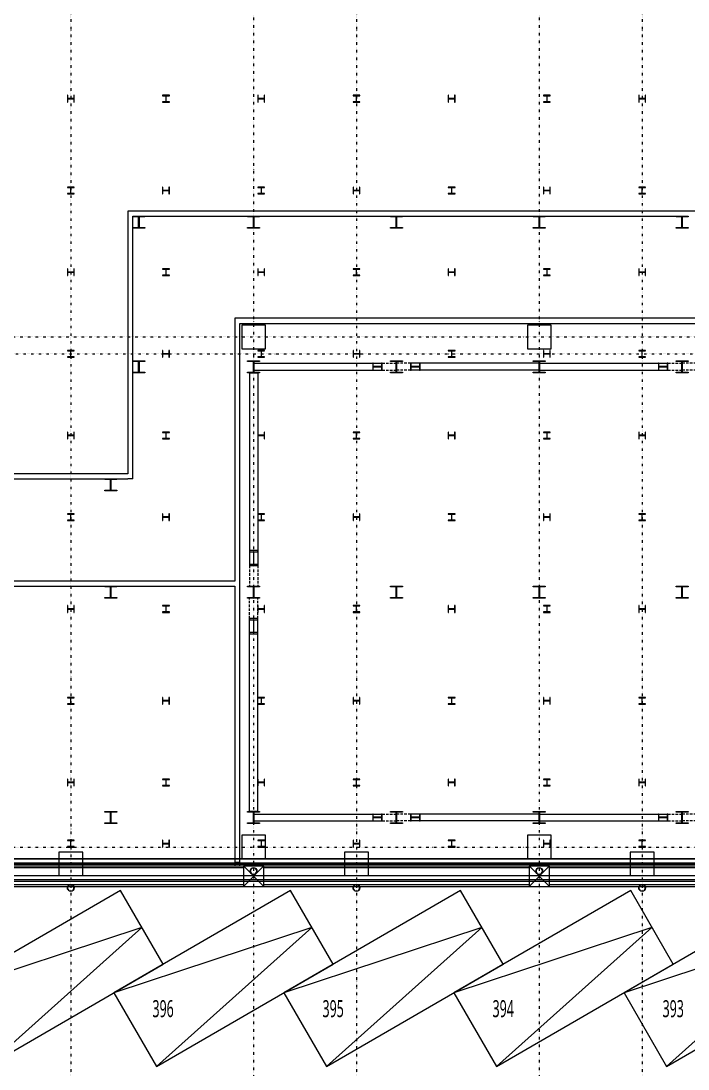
# Model space of a CAD drawing. Extents: x -168053 to 290600, y -560063 to 131745.
# Drawn here: x 33335 to 52951, y -6026 to 24785 of the extents above; entities that cross this region are included whole.
import ezdxf

# ---------------------------------------------------------------- set-up
doc = ezdxf.new("R2010")
doc.units = 0
doc.header["$LTSCALE"] = 250
for name, pattern in [('H12PL1$0$JJP_三點線', [0.9, 0.3, -0.15, 0, -0.15, 0, -0.15, 0, -0.15]), ('H12PL1$0$JJP_虛線(退縮線、投影線、地下室範圍、非屬本工程、圖面分區)', [0.45, 0.3, -0.15]), ('H12PL25$0$JJP_三點線', [0.9, 0.3, -0.15, 0, -0.15, 0, -0.15, 0, -0.15])]:
    doc.linetypes.add(name, pattern=pattern)
for name, color, linetype in [('H12PL1$0$A-OBJE-MEP', 252, 'Continuous'), ('H12PL1$0$A-WALL-EX', 252, 'Continuous'), ('H12PL1$0$A-WALL-IN.200K', 252, 'Continuous'), ('H12PL1$0$L10_14_DRAN', 252, 'Continuous'), ('H12PL1$0$L10_14_KABE1', 252, 'Continuous'), ('H12PL1$0$L10_14_PKG', 252, 'Continuous'), ('H12PL1$0$L10_14_PKG-NN', 252, 'Continuous'), ('H12PL1$0$L10_14_SUGATA3', 252, 'Continuous'), ('H12PL1$0$S-BEAM-SHOW.200K', 252, 'Continuous'), ('H12PL1$0$S-COL', 252, 'Continuous'), ('H12PL1$0$S-COL.200K', 252, 'Continuous'), ('H12PL1$0$S-FNDN', 252, 'Continuous'), ('H12PL1$0$S-GRID', 252, 'Continuous'), ('H12PL1$0$S-SLAB-SHOW.200K', 252, 'Continuous'), ('H12PL1$0$S-WALL', 252, 'Continuous'), ('H12PL25$0$A-OBJE-MEP', 252, 'Continuous'), ('H12PL25$0$A-WALL-EX', 252, 'Continuous'), ('H12PL25$0$S-COL', 252, 'Continuous'), ('H12PL25$0$S-GRID', 252, 'Continuous')]:
    doc.layers.add(name, color=color, linetype=linetype)
doc.styles.add('H12PL1$0$Standard', font='', dxfattribs={"width": 0.8})
doc.styles.get('H12PL1$0$Standard').set_extended_font_data('Microsoft JhengHei')

# ---------------------------------------------------------------- blocks, each defined once
blk = doc.blocks.new('H12PL25')
at = {"layer": 'H12PL25$0$A-OBJE-MEP', "lineweight": 0, "flags": 128}
for points in [[(34895, -700, 1), (34705, -700, 1)], [(43295, -700, 1), (43105, -700, 1)], [(51695, -700, 1), (51505, -700, 1)]]:
    blk.add_lwpolyline(points, format="xyb", close=True, dxfattribs=at)
at = {"layer": 'H12PL25$0$A-OBJE-MEP', "lineweight": 0}
for centre in [(34800, -700), (43200, -700), (51600, -700)]:
    blk.add_circle(centre, 100, dxfattribs=at)
at = {"layer": 'H12PL25$0$A-WALL-EX', "lineweight": 0}
blk.add_line((68150, -465), (18000, -465), dxfattribs=at)
at = {"layer": 'H12PL25$0$A-WALL-EX', "lineweight": 0, "flags": 128}
for points in [[(68150, -350), (18000, -350)], [(18000, -500), (68150, -500)], [(18000, -500), (68150, -500)], [(18000, -500), (68150, -500)], [(18000, -500), (68150, -500)]]:
    blk.add_lwpolyline(points, dxfattribs=at)
at = {"layer": 'H12PL25$0$S-COL', "lineweight": 0, "flags": 128}
for points in [[(34900, 22600), (34888, 22600), (34888, 22517, -0.41421356), (34875, 22504), (34725, 22504, -0.41421356), (34712, 22517), (34712, 22600), (34700, 22600), (34700, 22400), (34712, 22400), (34712, 22483, -0.41421356), (34725, 22496), (34875, 22496, -0.41421356), (34888, 22483), (34888, 22400), (34900, 22400)], [(37700, 22400), (37700, 22412), (37617, 22412, -0.41421356), (37604, 22425), (37604, 22575, -0.41421356), (37617, 22588), (37700, 22588), (37700, 22600), (37500, 22600), (37500, 22588), (37583, 22588, -0.41421356), (37596, 22575), (37596, 22425, -0.41421356), (37583, 22412), (37500, 22412), (37500, 22400)], [(40500, 22600), (40488, 22600), (40488, 22517, -0.41421356), (40475, 22504), (40325, 22504, -0.41421356), (40312, 22517), (40312, 22600), (40300, 22600), (40300, 22400), (40312, 22400), (40312, 22483, -0.41421356), (40325, 22496), (40475, 22496, -0.41421356), (40488, 22483), (40488, 22400), (40500, 22400)], [(43300, 22400), (43300, 22412), (43217, 22412, -0.41421356), (43204, 22425), (43204, 22575, -0.41421356), (43217, 22588), (43300, 22588), (43300, 22600), (43100, 22600), (43100, 22588), (43183, 22588, -0.41421356), (43196, 22575), (43196, 22425, -0.41421356), (43183, 22412), (43100, 22412), (43100, 22400)], [(46100, 22600), (46088, 22600), (46088, 22517, -0.41421356), (46075, 22504), (45925, 22504, -0.41421356), (45912, 22517), (45912, 22600), (45900, 22600), (45900, 22400), (45912, 22400), (45912, 22483, -0.41421356), (45925, 22496), (46075, 22496, -0.41421356), (46088, 22483), (46088, 22400), (46100, 22400)], [(48900, 22400), (48900, 22412), (48817, 22412, -0.41421356), (48804, 22425), (48804, 22575, -0.41421356), (48817, 22588), (48900, 22588), (48900, 22600), (48700, 22600), (48700, 22588), (48783, 22588, -0.41421356), (48796, 22575), (48796, 22425, -0.41421356), (48783, 22412), (48700, 22412), (48700, 22400)], [(51700, 22600), (51688, 22600), (51688, 22517, -0.41421356), (51675, 22504), (51525, 22504, -0.41421356), (51512, 22517), (51512, 22600), (51500, 22600), (51500, 22400), (51512, 22400), (51512, 22483, -0.41421356), (51525, 22496), (51675, 22496, -0.41421356), (51688, 22483), (51688, 22400), (51700, 22400)], [(34900, 19700), (34900, 19712), (34817, 19712, -0.41421356), (34804, 19725), (34804, 19875, -0.41421356), (34817, 19888), (34900, 19888), (34900, 19900), (34700, 19900), (34700, 19888), (34783, 19888, -0.41421356), (34796, 19875), (34796, 19725, -0.41421356), (34783, 19712), (34700, 19712), (34700, 19700)], [(37700, 19900), (37688, 19900), (37688, 19817, -0.41421356), (37675, 19804), (37525, 19804, -0.41421356), (37512, 19817), (37512, 19900), (37500, 19900), (37500, 19700), (37512, 19700), (37512, 19783, -0.41421356), (37525, 19796), (37675, 19796, -0.41421356), (37688, 19783), (37688, 19700), (37700, 19700)], [(40500, 19700), (40500, 19712), (40417, 19712, -0.41421356), (40404, 19725), (40404, 19875, -0.41421356), (40417, 19888), (40500, 19888), (40500, 19900), (40300, 19900), (40300, 19888), (40383, 19888, -0.41421356), (40396, 19875), (40396, 19725, -0.41421356), (40383, 19712), (40300, 19712), (40300, 19700)], [(43300, 19900), (43288, 19900), (43288, 19817, -0.41421356), (43275, 19804), (43125, 19804, -0.41421356), (43112, 19817), (43112, 19900), (43100, 19900), (43100, 19700), (43112, 19700), (43112, 19783, -0.41421356), (43125, 19796), (43275, 19796, -0.41421356), (43288, 19783), (43288, 19700), (43300, 19700)], [(46100, 19700), (46100, 19712), (46017, 19712, -0.41421356), (46004, 19725), (46004, 19875, -0.41421356), (46017, 19888), (46100, 19888), (46100, 19900), (45900, 19900), (45900, 19888), (45983, 19888, -0.41421356), (45996, 19875), (45996, 19725, -0.41421356), (45983, 19712), (45900, 19712), (45900, 19700)], [(48900, 19900), (48888, 19900), (48888, 19817, -0.41421356), (48875, 19804), (48725, 19804, -0.41421356), (48712, 19817), (48712, 19900), (48700, 19900), (48700, 19700), (48712, 19700), (48712, 19783, -0.41421356), (48725, 19796), (48875, 19796, -0.41421356), (48888, 19783), (48888, 19700), (48900, 19700)], [(51700, 19700), (51700, 19712), (51617, 19712, -0.41421356), (51604, 19725), (51604, 19875, -0.41421356), (51617, 19888), (51700, 19888), (51700, 19900), (51500, 19900), (51500, 19888), (51583, 19888, -0.41421356), (51596, 19875), (51596, 19725, -0.41421356), (51583, 19712), (51500, 19712), (51500, 19700)], [(34900, 17500), (34888, 17500), (34888, 17417, -0.41421356), (34875, 17404), (34725, 17404, -0.41421356), (34712, 17417), (34712, 17500), (34700, 17500), (34700, 17300), (34712, 17300), (34712, 17383, -0.41421356), (34725, 17396), (34875, 17396, -0.41421356), (34888, 17383), (34888, 17300), (34900, 17300)], [(37700, 17300), (37700, 17312), (37617, 17312, -0.41421356), (37604, 17325), (37604, 17475, -0.41421356), (37617, 17488), (37700, 17488), (37700, 17500), (37500, 17500), (37500, 17488), (37583, 17488, -0.41421356), (37596, 17475), (37596, 17325, -0.41421356), (37583, 17312), (37500, 17312), (37500, 17300)], [(40500, 17500), (40488, 17500), (40488, 17417, -0.41421356), (40475, 17404), (40325, 17404, -0.41421356), (40312, 17417), (40312, 17500), (40300, 17500), (40300, 17300), (40312, 17300), (40312, 17383, -0.41421356), (40325, 17396), (40475, 17396, -0.41421356), (40488, 17383), (40488, 17300), (40500, 17300)], [(43300, 17300), (43300, 17312), (43217, 17312, -0.41421356), (43204, 17325), (43204, 17475, -0.41421356), (43217, 17488), (43300, 17488), (43300, 17500), (43100, 17500), (43100, 17488), (43183, 17488, -0.41421356), (43196, 17475), (43196, 17325, -0.41421356), (43183, 17312), (43100, 17312), (43100, 17300)], [(46100, 17500), (46088, 17500), (46088, 17417, -0.41421356), (46075, 17404), (45925, 17404, -0.41421356), (45912, 17417), (45912, 17500), (45900, 17500), (45900, 17300), (45912, 17300), (45912, 17383, -0.41421356), (45925, 17396), (46075, 17396, -0.41421356), (46088, 17383), (46088, 17300), (46100, 17300)], [(48900, 17300), (48900, 17312), (48817, 17312, -0.41421356), (48804, 17325), (48804, 17475, -0.41421356), (48817, 17488), (48900, 17488), (48900, 17500), (48700, 17500), (48700, 17488), (48783, 17488, -0.41421356), (48796, 17475), (48796, 17325, -0.41421356), (48783, 17312), (48700, 17312), (48700, 17300)], [(51700, 17500), (51688, 17500), (51688, 17417, -0.41421356), (51675, 17404), (51525, 17404, -0.41421356), (51512, 17417), (51512, 17500), (51500, 17500), (51500, 17300), (51512, 17300), (51512, 17383, -0.41421356), (51525, 17396), (51675, 17396, -0.41421356), (51688, 17383), (51688, 17300), (51700, 17300)], [(34900, 14900), (34900, 14912), (34817, 14912, -0.41421356), (34804, 14925), (34804, 15075, -0.41421356), (34817, 15088), (34900, 15088), (34900, 15100), (34700, 15100), (34700, 15088), (34783, 15088, -0.41421356), (34796, 15075), (34796, 14925, -0.41421356), (34783, 14912), (34700, 14912), (34700, 14900)], [(37700, 15100), (37688, 15100), (37688, 15017, -0.41421356), (37675, 15004), (37525, 15004, -0.41421356), (37512, 15017), (37512, 15100), (37500, 15100), (37500, 14900), (37512, 14900), (37512, 14983, -0.41421356), (37525, 14996), (37675, 14996, -0.41421356), (37688, 14983), (37688, 14900), (37700, 14900)], [(40500, 14900), (40500, 14912), (40417, 14912, -0.41421356), (40404, 14925), (40404, 15075, -0.41421356), (40417, 15088), (40500, 15088), (40500, 15100), (40300, 15100), (40300, 15088), (40383, 15088, -0.41421356), (40396, 15075), (40396, 14925, -0.41421356), (40383, 14912), (40300, 14912), (40300, 14900)], [(43300, 15100), (43288, 15100), (43288, 15017, -0.41421356), (43275, 15004), (43125, 15004, -0.41421356), (43112, 15017), (43112, 15100), (43100, 15100), (43100, 14900), (43112, 14900), (43112, 14983, -0.41421356), (43125, 14996), (43275, 14996, -0.41421356), (43288, 14983), (43288, 14900), (43300, 14900)], [(46100, 14900), (46100, 14912), (46017, 14912, -0.41421356), (46004, 14925), (46004, 15075, -0.41421356), (46017, 15088), (46100, 15088), (46100, 15100), (45900, 15100), (45900, 15088), (45983, 15088, -0.41421356), (45996, 15075), (45996, 14925, -0.41421356), (45983, 14912), (45900, 14912), (45900, 14900)], [(48900, 15100), (48888, 15100), (48888, 15017, -0.41421356), (48875, 15004), (48725, 15004, -0.41421356), (48712, 15017), (48712, 15100), (48700, 15100), (48700, 14900), (48712, 14900), (48712, 14983, -0.41421356), (48725, 14996), (48875, 14996, -0.41421356), (48888, 14983), (48888, 14900), (48900, 14900)], [(51700, 14900), (51700, 14912), (51617, 14912, -0.41421356), (51604, 14925), (51604, 15075, -0.41421356), (51617, 15088), (51700, 15088), (51700, 15100), (51500, 15100), (51500, 15088), (51583, 15088, -0.41421356), (51596, 15075), (51596, 14925, -0.41421356), (51583, 14912), (51500, 14912), (51500, 14900)], [(34900, 12700), (34888, 12700), (34888, 12617, -0.41421356), (34875, 12604), (34725, 12604, -0.41421356), (34712, 12617), (34712, 12700), (34700, 12700), (34700, 12500), (34712, 12500), (34712, 12583, -0.41421356), (34725, 12596), (34875, 12596, -0.41421356), (34888, 12583), (34888, 12500), (34900, 12500)], [(37700, 12500), (37700, 12512), (37617, 12512, -0.41421356), (37604, 12525), (37604, 12675, -0.41421356), (37617, 12688), (37700, 12688), (37700, 12700), (37500, 12700), (37500, 12688), (37583, 12688, -0.41421356), (37596, 12675), (37596, 12525, -0.41421356), (37583, 12512), (37500, 12512), (37500, 12500)], [(40500, 12700), (40488, 12700), (40488, 12617, -0.41421356), (40475, 12604), (40325, 12604, -0.41421356), (40312, 12617), (40312, 12700), (40300, 12700), (40300, 12500), (40312, 12500), (40312, 12583, -0.41421356), (40325, 12596), (40475, 12596, -0.41421356), (40488, 12583), (40488, 12500), (40500, 12500)], [(43300, 12500), (43300, 12512), (43217, 12512, -0.41421356), (43204, 12525), (43204, 12675, -0.41421356), (43217, 12688), (43300, 12688), (43300, 12700), (43100, 12700), (43100, 12688), (43183, 12688, -0.41421356), (43196, 12675), (43196, 12525, -0.41421356), (43183, 12512), (43100, 12512), (43100, 12500)], [(46100, 12700), (46088, 12700), (46088, 12617, -0.41421356), (46075, 12604), (45925, 12604, -0.41421356), (45912, 12617), (45912, 12700), (45900, 12700), (45900, 12500), (45912, 12500), (45912, 12583, -0.41421356), (45925, 12596), (46075, 12596, -0.41421356), (46088, 12583), (46088, 12500), (46100, 12500)], [(48900, 12500), (48900, 12512), (48817, 12512, -0.41421356), (48804, 12525), (48804, 12675, -0.41421356), (48817, 12688), (48900, 12688), (48900, 12700), (48700, 12700), (48700, 12688), (48783, 12688, -0.41421356), (48796, 12675), (48796, 12525, -0.41421356), (48783, 12512), (48700, 12512), (48700, 12500)], [(51700, 12700), (51688, 12700), (51688, 12617, -0.41421356), (51675, 12604), (51525, 12604, -0.41421356), (51512, 12617), (51512, 12700), (51500, 12700), (51500, 12500), (51512, 12500), (51512, 12583, -0.41421356), (51525, 12596), (51675, 12596, -0.41421356), (51688, 12583), (51688, 12500), (51700, 12500)], [(34900, 10100), (34900, 10112), (34817, 10112, -0.41421356), (34804, 10125), (34804, 10275, -0.41421356), (34817, 10288), (34900, 10288), (34900, 10300), (34700, 10300), (34700, 10288), (34783, 10288, -0.41421356), (34796, 10275), (34796, 10125, -0.41421356), (34783, 10112), (34700, 10112), (34700, 10100)], [(37700, 10300), (37688, 10300), (37688, 10217, -0.41421356), (37675, 10204), (37525, 10204, -0.41421356), (37512, 10217), (37512, 10300), (37500, 10300), (37500, 10100), (37512, 10100), (37512, 10183, -0.41421356), (37525, 10196), (37675, 10196, -0.41421356), (37688, 10183), (37688, 10100), (37700, 10100)], [(40500, 10100), (40500, 10112), (40417, 10112, -0.41421356), (40404, 10125), (40404, 10275, -0.41421356), (40417, 10288), (40500, 10288), (40500, 10300), (40300, 10300), (40300, 10288), (40383, 10288, -0.41421356), (40396, 10275), (40396, 10125, -0.41421356), (40383, 10112), (40300, 10112), (40300, 10100)], [(43300, 10300), (43288, 10300), (43288, 10217, -0.41421356), (43275, 10204), (43125, 10204, -0.41421356), (43112, 10217), (43112, 10300), (43100, 10300), (43100, 10100), (43112, 10100), (43112, 10183, -0.41421356), (43125, 10196), (43275, 10196, -0.41421356), (43288, 10183), (43288, 10100), (43300, 10100)], [(46100, 10100), (46100, 10112), (46017, 10112, -0.41421356), (46004, 10125), (46004, 10275, -0.41421356), (46017, 10288), (46100, 10288), (46100, 10300), (45900, 10300), (45900, 10288), (45983, 10288, -0.41421356), (45996, 10275), (45996, 10125, -0.41421356), (45983, 10112), (45900, 10112), (45900, 10100)], [(48900, 10300), (48888, 10300), (48888, 10217, -0.41421356), (48875, 10204), (48725, 10204, -0.41421356), (48712, 10217), (48712, 10300), (48700, 10300), (48700, 10100), (48712, 10100), (48712, 10183, -0.41421356), (48725, 10196), (48875, 10196, -0.41421356), (48888, 10183), (48888, 10100), (48900, 10100)], [(51700, 10100), (51700, 10112), (51617, 10112, -0.41421356), (51604, 10125), (51604, 10275, -0.41421356), (51617, 10288), (51700, 10288), (51700, 10300), (51500, 10300), (51500, 10288), (51583, 10288, -0.41421356), (51596, 10275), (51596, 10125, -0.41421356), (51583, 10112), (51500, 10112), (51500, 10100)], [(34900, 7600), (34888, 7600), (34888, 7517, -0.41421356), (34875, 7504), (34725, 7504, -0.41421356), (34712, 7517), (34712, 7600), (34700, 7600), (34700, 7400), (34712, 7400), (34712, 7483, -0.41421356), (34725, 7496), (34875, 7496, -0.41421356), (34888, 7483), (34888, 7400), (34900, 7400)], [(37700, 7400), (37700, 7412), (37617, 7412, -0.41421356), (37604, 7425), (37604, 7575, -0.41421356), (37617, 7588), (37700, 7588), (37700, 7600), (37500, 7600), (37500, 7588), (37583, 7588, -0.41421356), (37596, 7575), (37596, 7425, -0.41421356), (37583, 7412), (37500, 7412), (37500, 7400)], [(40500, 7600), (40488, 7600), (40488, 7517, -0.41421356), (40475, 7504), (40325, 7504, -0.41421356), (40312, 7517), (40312, 7600), (40300, 7600), (40300, 7400), (40312, 7400), (40312, 7483, -0.41421356), (40325, 7496), (40475, 7496, -0.41421356), (40488, 7483), (40488, 7400), (40500, 7400)], [(43300, 7400), (43300, 7412), (43217, 7412, -0.41421356), (43204, 7425), (43204, 7575, -0.41421356), (43217, 7588), (43300, 7588), (43300, 7600), (43100, 7600), (43100, 7588), (43183, 7588, -0.41421356), (43196, 7575), (43196, 7425, -0.41421356), (43183, 7412), (43100, 7412), (43100, 7400)], [(46100, 7600), (46088, 7600), (46088, 7517, -0.41421356), (46075, 7504), (45925, 7504, -0.41421356), (45912, 7517), (45912, 7600), (45900, 7600), (45900, 7400), (45912, 7400), (45912, 7483, -0.41421356), (45925, 7496), (46075, 7496, -0.41421356), (46088, 7483), (46088, 7400), (46100, 7400)], [(48900, 7400), (48900, 7412), (48817, 7412, -0.41421356), (48804, 7425), (48804, 7575, -0.41421356), (48817, 7588), (48900, 7588), (48900, 7600), (48700, 7600), (48700, 7588), (48783, 7588, -0.41421356), (48796, 7575), (48796, 7425, -0.41421356), (48783, 7412), (48700, 7412), (48700, 7400)], [(51700, 7600), (51688, 7600), (51688, 7517, -0.41421356), (51675, 7504), (51525, 7504, -0.41421356), (51512, 7517), (51512, 7600), (51500, 7600), (51500, 7400), (51512, 7400), (51512, 7483, -0.41421356), (51525, 7496), (51675, 7496, -0.41421356), (51688, 7483), (51688, 7400), (51700, 7400)], [(34900, 4700), (34900, 4712), (34817, 4712, -0.41421356), (34804, 4725), (34804, 4875, -0.41421356), (34817, 4888), (34900, 4888), (34900, 4900), (34700, 4900), (34700, 4888), (34783, 4888, -0.41421356), (34796, 4875), (34796, 4725, -0.41421356), (34783, 4712), (34700, 4712), (34700, 4700)], [(37700, 4900), (37688, 4900), (37688, 4817, -0.41421356), (37675, 4804), (37525, 4804, -0.41421356), (37512, 4817), (37512, 4900), (37500, 4900), (37500, 4700), (37512, 4700), (37512, 4783, -0.41421356), (37525, 4796), (37675, 4796, -0.41421356), (37688, 4783), (37688, 4700), (37700, 4700)], [(40500, 4700), (40500, 4712), (40417, 4712, -0.41421356), (40404, 4725), (40404, 4875, -0.41421356), (40417, 4888), (40500, 4888), (40500, 4900), (40300, 4900), (40300, 4888), (40383, 4888, -0.41421356), (40396, 4875), (40396, 4725, -0.41421356), (40383, 4712), (40300, 4712), (40300, 4700)], [(43300, 4900), (43288, 4900), (43288, 4817, -0.41421356), (43275, 4804), (43125, 4804, -0.41421356), (43112, 4817), (43112, 4900), (43100, 4900), (43100, 4700), (43112, 4700), (43112, 4783, -0.41421356), (43125, 4796), (43275, 4796, -0.41421356), (43288, 4783), (43288, 4700), (43300, 4700)], [(46100, 4700), (46100, 4712), (46017, 4712, -0.41421356), (46004, 4725), (46004, 4875, -0.41421356), (46017, 4888), (46100, 4888), (46100, 4900), (45900, 4900), (45900, 4888), (45983, 4888, -0.41421356), (45996, 4875), (45996, 4725, -0.41421356), (45983, 4712), (45900, 4712), (45900, 4700)], [(48900, 4900), (48888, 4900), (48888, 4817, -0.41421356), (48875, 4804), (48725, 4804, -0.41421356), (48712, 4817), (48712, 4900), (48700, 4900), (48700, 4700), (48712, 4700), (48712, 4783, -0.41421356), (48725, 4796), (48875, 4796, -0.41421356), (48888, 4783), (48888, 4700), (48900, 4700)], [(51700, 4700), (51700, 4712), (51617, 4712, -0.41421356), (51604, 4725), (51604, 4875, -0.41421356), (51617, 4888), (51700, 4888), (51700, 4900), (51500, 4900), (51500, 4888), (51583, 4888, -0.41421356), (51596, 4875), (51596, 4725, -0.41421356), (51583, 4712), (51500, 4712), (51500, 4700)], [(34900, 2500), (34888, 2500), (34888, 2417, -0.41421356), (34875, 2404), (34725, 2404, -0.41421356), (34712, 2417), (34712, 2500), (34700, 2500), (34700, 2300), (34712, 2300), (34712, 2383, -0.41421356), (34725, 2396), (34875, 2396, -0.41421356), (34888, 2383), (34888, 2300), (34900, 2300)], [(37700, 2300), (37700, 2312), (37617, 2312, -0.41421356), (37604, 2325), (37604, 2475, -0.41421356), (37617, 2488), (37700, 2488), (37700, 2500), (37500, 2500), (37500, 2488), (37583, 2488, -0.41421356), (37596, 2475), (37596, 2325, -0.41421356), (37583, 2312), (37500, 2312), (37500, 2300)], [(40500, 2500), (40488, 2500), (40488, 2417, -0.41421356), (40475, 2404), (40325, 2404, -0.41421356), (40312, 2417), (40312, 2500), (40300, 2500), (40300, 2300), (40312, 2300), (40312, 2383, -0.41421356), (40325, 2396), (40475, 2396, -0.41421356), (40488, 2383), (40488, 2300), (40500, 2300)], [(43300, 2300), (43300, 2312), (43217, 2312, -0.41421356), (43204, 2325), (43204, 2475, -0.41421356), (43217, 2488), (43300, 2488), (43300, 2500), (43100, 2500), (43100, 2488), (43183, 2488, -0.41421356), (43196, 2475), (43196, 2325, -0.41421356), (43183, 2312), (43100, 2312), (43100, 2300)], [(46100, 2500), (46088, 2500), (46088, 2417, -0.41421356), (46075, 2404), (45925, 2404, -0.41421356), (45912, 2417), (45912, 2500), (45900, 2500), (45900, 2300), (45912, 2300), (45912, 2383, -0.41421356), (45925, 2396), (46075, 2396, -0.41421356), (46088, 2383), (46088, 2300), (46100, 2300)], [(48900, 2300), (48900, 2312), (48817, 2312, -0.41421356), (48804, 2325), (48804, 2475, -0.41421356), (48817, 2488), (48900, 2488), (48900, 2500), (48700, 2500), (48700, 2488), (48783, 2488, -0.41421356), (48796, 2475), (48796, 2325, -0.41421356), (48783, 2312), (48700, 2312), (48700, 2300)], [(51700, 2500), (51688, 2500), (51688, 2417, -0.41421356), (51675, 2404), (51525, 2404, -0.41421356), (51512, 2417), (51512, 2500), (51500, 2500), (51500, 2300), (51512, 2300), (51512, 2383, -0.41421356), (51525, 2396), (51675, 2396, -0.41421356), (51688, 2383), (51688, 2300), (51700, 2300)], [(34900, 500), (34900, 512), (34817, 512, -0.41421356), (34804, 525), (34804, 675, -0.41421356), (34817, 688), (34900, 688), (34900, 700), (34700, 700), (34700, 688), (34783, 688, -0.41421356), (34796, 675), (34796, 525, -0.41421356), (34783, 512), (34700, 512), (34700, 500)], [(37700, 700), (37688, 700), (37688, 617, -0.41421356), (37675, 604), (37525, 604, -0.41421356), (37512, 617), (37512, 700), (37500, 700), (37500, 500), (37512, 500), (37512, 583, -0.41421356), (37525, 596), (37675, 596, -0.41421356), (37688, 583), (37688, 500), (37700, 500)], [(40500, 500), (40500, 512), (40417, 512, -0.41421356), (40404, 525), (40404, 675, -0.41421356), (40417, 688), (40500, 688), (40500, 700), (40300, 700), (40300, 688), (40383, 688, -0.41421356), (40396, 675), (40396, 525, -0.41421356), (40383, 512), (40300, 512), (40300, 500)], [(43300, 700), (43288, 700), (43288, 617, -0.41421356), (43275, 604), (43125, 604, -0.41421356), (43112, 617), (43112, 700), (43100, 700), (43100, 500), (43112, 500), (43112, 583, -0.41421356), (43125, 596), (43275, 596, -0.41421356), (43288, 583), (43288, 500), (43300, 500)], [(46100, 500), (46100, 512), (46017, 512, -0.41421356), (46004, 525), (46004, 675, -0.41421356), (46017, 688), (46100, 688), (46100, 700), (45900, 700), (45900, 688), (45983, 688, -0.41421356), (45996, 675), (45996, 525, -0.41421356), (45983, 512), (45900, 512), (45900, 500)], [(48900, 700), (48888, 700), (48888, 617, -0.41421356), (48875, 604), (48725, 604, -0.41421356), (48712, 617), (48712, 700), (48700, 700), (48700, 500), (48712, 500), (48712, 583, -0.41421356), (48725, 596), (48875, 596, -0.41421356), (48888, 583), (48888, 500), (48900, 500)], [(51700, 500), (51700, 512), (51617, 512, -0.41421356), (51604, 525), (51604, 675, -0.41421356), (51617, 688), (51700, 688), (51700, 700), (51500, 700), (51500, 688), (51583, 688, -0.41421356), (51596, 675), (51596, 525, -0.41421356), (51583, 512), (51500, 512), (51500, 500)]]:
    blk.add_lwpolyline(points, format="xyb", close=True, dxfattribs=at)
for points in [[(35150, -350), (35150, 350), (34450, 350), (34450, -350)], [(43550, -350), (43550, 350), (42850, 350), (42850, -350)], [(51950, -350), (51950, 350), (51250, 350), (51250, -350)]]:
    blk.add_lwpolyline(points, dxfattribs=at)
at = {"layer": 'H12PL25$0$S-GRID', "linetype": 'H12PL25$0$JJP_三點線', "lineweight": 0}
for p, q in [((34800, 128250), (34800, -28000)), ((43200, 128250), (43200, -28000)), ((51600, 128250), (51600, -28000)), ((-29000, 15000), (289600, 15000)), ((-29000, 0), (289600, 0))]:
    blk.add_line(p, q, dxfattribs=at)
blk = doc.blocks.new('H12PL1')
at = {"layer": 'H12PL1$0$A-OBJE-MEP', "lineweight": 0, "flags": 128}
for points in [[(43295, -700, 1), (43105, -700, 1)], [(51695, -700, 1), (51505, -700, 1)]]:
    blk.add_lwpolyline(points, format="xyb", close=True, dxfattribs=at)
at = {"layer": 'H12PL1$0$A-OBJE-MEP', "lineweight": 0}
for centre in [(43200, -700), (51600, -700)]:
    blk.add_circle(centre, 100, dxfattribs=at)
at = {"layer": 'H12PL1$0$A-WALL-EX', "lineweight": 0}
blk.add_line((68150, -465), (18000, -465), dxfattribs=at)
at = {"layer": 'H12PL1$0$A-WALL-EX', "lineweight": 0, "flags": 128}
for points in [[(68150, -350), (18000, -350)], [(18000, -500), (68150, -500)], [(18000, -500), (68150, -500)], [(18000, -500), (68150, -500)], [(18000, -500), (68150, -500)], [(18000, -500), (68150, -500)], [(18000, -500), (68150, -500)], [(18000, -500), (68150, -500)], [(18000, -500), (68150, -500)]]:
    blk.add_lwpolyline(points, dxfattribs=at)
at = {"layer": 'H12PL1$0$A-WALL-IN.200K', "lineweight": 0, "flags": 128}
for points in [[(39500, 18700), (39500, 18550)], [(243150, 18700), (39500, 18700)], [(39500, 18550), (39500, 10975)], [(39650, 18219), (39650, 18531)], [(40000, 18550), (43025, 18550)], [(43375, 18550), (47225, 18550)], [(47575, 18550), (51425, 18550)], [(51775, 18550), (55625, 18550)], [(39650, 14300), (39650, 18200)], [(42650, 15550), (42650, 15400)], [(167450, 15550), (42650, 15550)], [(42650, 15400), (42650, 7825)], [(42800, 7675), (42800, 15400)], [(42800, 15400), (68800, 15400)], [(39650, 13969), (39650, 14281)], [(39650, 10825), (39650, 13950)], [(39500, 10975), (18450, 10975)], [(34975, 10825), (38825, 10825)], [(39175, 10825), (39500, 10825)], [(39650, 10825), (39500, 10825)], [(42650, 7825), (18450, 7825)], [(34975, 7675), (38825, 7675)], [(39175, 7675), (42650, 7675)], [(42650, 7675), (42650, -440)], [(42800, -440), (42800, 7675)], [(42650, -440), (42800, -440)]]:
    blk.add_lwpolyline(points, dxfattribs=at)
at = {"layer": 'H12PL1$0$L10_14_DRAN', "lineweight": 0}
for centre in [(43200, -700), (51600, -700)]:
    blk.add_circle(centre, 100, dxfattribs=at)
at = {"layer": 'H12PL1$0$L10_14_KABE1', "lineweight": 0}
blk.add_line((18050, -550), (68100, -550), dxfattribs=at)
at = {"layer": 'H12PL1$0$L10_14_PKG', "lineweight": 0, "flags": 128}
for points in [[(35342.67, -6441.61), (40538.82, -3441.61), (39288.82, -1276.55), (34092.67, -4276.55)], [(40342.67, -6441.61), (45538.82, -3441.61), (44288.82, -1276.55), (39092.67, -4276.55)], [(45342.67, -6441.61), (50538.82, -3441.61), (49288.82, -1276.55), (44092.67, -4276.55)], [(50342.67, -6441.61), (55538.82, -3441.61), (54288.82, -1276.55), (49092.67, -4276.55)], [(55342.67, -6441.61), (60538.82, -3441.61), (59288.82, -1276.55), (54092.67, -4276.55)]]:
    blk.add_lwpolyline(points, close=True, dxfattribs=at)
for points in [[(35342.67, -6441.61), (39913.82, -2359.08), (34092.67, -4276.55)], [(40342.67, -6441.61), (44913.82, -2359.08), (39092.67, -4276.55)], [(45342.67, -6441.61), (49913.82, -2359.08), (44092.67, -4276.55)], [(50342.67, -6441.61), (54913.82, -2359.08), (49092.67, -4276.55)], [(55342.67, -6441.61), (59913.82, -2359.08), (54092.67, -4276.55)]]:
    blk.add_lwpolyline(points, dxfattribs=at)
at = {"layer": 'H12PL1$0$L10_14_SUGATA3', "lineweight": 0}
for p, q in [((35100, -600), (42900, -600)), ((42900, -1150), (43500, -550)), ((42900, -550), (43500, -1150)), ((43500, -600), (51300, -600)), ((51300, -1150), (51900, -550)), ((51300, -550), (51900, -1150)), ((51900, -600), (59700, -600)), ((18650, -1150), (67500, -1150)), ((35100, -1100), (42900, -1100)), ((43500, -1100), (51300, -1100)), ((51900, -1100), (59700, -1100))]:
    blk.add_line(p, q, dxfattribs=at)
at = {"layer": 'H12PL1$0$L10_14_SUGATA3', "lineweight": 0, "flags": 128}
for points in [[(42900, -1150), (43500, -1150), (43500, -550), (42900, -550)], [(51300, -1150), (51900, -1150), (51900, -550), (51300, -550)]]:
    blk.add_lwpolyline(points, close=True, dxfattribs=at)
at = {"layer": 'H12PL1$0$S-BEAM-SHOW.200K', "lineweight": 0}
for p, q in [((43200, 14225), (46982.35, 14225)), ((43200, 14025), (43200, 14225)), ((46719.14, 14225), (46702.34, 14225)), ((46702.34, 14225), (46702.34, 14025)), ((46719.14, 14135), (46719.14, 14225)), ((46982.35, 14225), (46965.55, 14225)), ((46965.55, 14225), (46965.55, 14135)), ((46982.35, 14025), (46982.35, 14225)), ((51600, 14225), (47817.65, 14225)), ((47834.45, 14225), (47817.65, 14225)), ((47817.65, 14225), (47817.65, 14025)), ((47834.45, 14135), (47834.45, 14225)), ((48097.66, 14225), (48080.86, 14225)), ((48080.86, 14225), (48080.86, 14135)), ((48097.66, 14025), (48097.66, 14225)), ((51600, 14225), (55382.35, 14225)), ((55119.14, 14225), (55102.34, 14225)), ((55102.34, 14225), (55102.34, 14025)), ((55119.14, 14135), (55119.14, 14225)), ((55382.35, 14225), (55365.55, 14225)), ((55365.55, 14225), (55365.55, 14135)), ((55382.35, 14025), (55382.35, 14225)), ((43075, 13950), (43075, 8277.59)), ((43075, 13950), (43325, 13950)), ((43200, 14025), (46982.35, 14025)), ((43325, 13950), (43325, 8277.59)), ((46702.34, 14025), (46719.14, 14025)), ((46721.6, 14130.76), (46719.14, 14135)), ((46719.14, 14115), (46721.6, 14119.24)), ((46719.14, 14025), (46719.14, 14115)), ((46727.54, 14129), (46721.6, 14130.76)), ((46721.6, 14119.24), (46727.54, 14121)), ((46957.15, 14129), (46727.54, 14129)), ((46727.54, 14121), (46957.15, 14121)), ((46963.09, 14130.76), (46957.15, 14129)), ((46957.15, 14121), (46963.09, 14119.24)), ((46965.55, 14135), (46963.09, 14130.76)), ((46963.09, 14119.24), (46965.55, 14115)), ((46965.55, 14115), (46965.55, 14025)), ((46965.55, 14025), (46982.35, 14025)), ((51600, 14025), (47817.65, 14025)), ((47817.65, 14025), (47834.45, 14025)), ((47836.91, 14130.76), (47834.45, 14135)), ((47834.45, 14115), (47836.91, 14119.24)), ((47834.45, 14025), (47834.45, 14115)), ((47842.85, 14129), (47836.91, 14130.76)), ((47836.91, 14119.24), (47842.85, 14121)), ((48072.46, 14129), (47842.85, 14129)), ((47842.85, 14121), (48072.46, 14121)), ((48078.4, 14130.76), (48072.46, 14129)), ((48072.46, 14121), (48078.4, 14119.24)), ((48080.86, 14135), (48078.4, 14130.76)), ((48078.4, 14119.24), (48080.86, 14115)), ((48080.86, 14115), (48080.86, 14025)), ((48080.86, 14025), (48097.66, 14025)), ((51600, 14025), (55382.35, 14025)), ((55102.34, 14025), (55119.14, 14025)), ((55121.6, 14130.76), (55119.14, 14135)), ((55119.14, 14115), (55121.6, 14119.24)), ((55119.14, 14025), (55119.14, 14115)), ((55127.54, 14129), (55121.6, 14130.76)), ((55121.6, 14119.24), (55127.54, 14121)), ((55357.15, 14129), (55127.54, 14129)), ((55127.54, 14121), (55357.15, 14121)), ((55363.09, 14130.76), (55357.15, 14129)), ((55357.15, 14121), (55363.09, 14119.24)), ((55365.55, 14135), (55363.09, 14130.76)), ((55363.09, 14119.24), (55365.55, 14115)), ((55365.55, 14115), (55365.55, 14025)), ((55365.55, 14025), (55382.35, 14025)), ((43325, 8722.23), (43075, 8722.23)), ((43075, 8722.23), (43075, 8686.66)), ((43075, 8686.66), (43194, 8686.66)), ((43194, 8686.66), (43206, 8686.66)), ((43206, 8686.66), (43194, 8686.66)), ((43194, 8686.66), (43194, 8313.16)), ((43206, 8686.66), (43325, 8686.66)), ((43206, 8313.16), (43206, 8686.66)), ((43325, 8686.66), (43325, 8722.23)), ((43075, 8313.16), (43075, 8277.59)), ((43194, 8313.16), (43075, 8313.16)), ((43075, 8277.59), (43325, 8277.59)), ((43194, 8313.16), (43206, 8313.16)), ((43206, 8313.16), (43194, 8313.16)), ((43325, 8313.16), (43206, 8313.16)), ((43325, 8277.59), (43325, 8313.16)), ((43075, 1050), (43075, 6722.41)), ((43325, 6722.41), (43075, 6722.41)), ((43075, 6722.41), (43075, 6686.84)), ((43075, 6686.84), (43194, 6686.84)), ((43206, 6686.84), (43194, 6686.84)), ((43194, 6686.84), (43194, 6313.34)), ((43194, 6686.84), (43206, 6686.84)), ((43206, 6313.34), (43206, 6686.84)), ((43206, 6686.84), (43325, 6686.84)), ((43325, 1050), (43325, 6722.41)), ((43325, 6686.84), (43325, 6722.41)), ((43075, 6313.34), (43075, 6277.77)), ((43194, 6313.34), (43075, 6313.34)), ((43075, 6277.77), (43325, 6277.77)), ((43206, 6313.34), (43194, 6313.34)), ((43194, 6313.34), (43206, 6313.34)), ((43325, 6313.34), (43206, 6313.34)), ((43325, 6277.77), (43325, 6313.34)), ((43325, 1050), (43075, 1050)), ((43200, 975), (46982.35, 975)), ((43200, 775), (43200, 975)), ((46719.14, 975), (46702.34, 975)), ((46702.34, 975), (46702.34, 775)), ((46719.14, 885), (46719.14, 975)), ((46982.35, 975), (46965.55, 975)), ((46965.55, 975), (46965.55, 885)), ((46982.35, 775), (46982.35, 975)), ((51600, 975), (47817.65, 975)), ((47834.45, 975), (47817.65, 975)), ((47817.65, 975), (47817.65, 775)), ((47834.45, 885), (47834.45, 975)), ((48097.66, 975), (48080.86, 975)), ((48080.86, 975), (48080.86, 885)), ((48097.66, 775), (48097.66, 975)), ((51600, 975), (55382.35, 975)), ((55119.14, 975), (55102.34, 975)), ((55102.34, 975), (55102.34, 775)), ((55119.14, 885), (55119.14, 975)), ((55382.35, 975), (55365.55, 975)), ((55365.55, 975), (55365.55, 885)), ((55382.35, 775), (55382.35, 975)), ((43200, 775), (46982.35, 775)), ((46702.34, 775), (46719.14, 775)), ((46721.6, 880.76), (46719.14, 885)), ((46719.14, 865), (46721.6, 869.24)), ((46719.14, 775), (46719.14, 865)), ((46727.54, 879), (46721.6, 880.76)), ((46721.6, 869.24), (46727.54, 871)), ((46957.15, 879), (46727.54, 879)), ((46727.54, 871), (46957.15, 871)), ((46963.09, 880.76), (46957.15, 879)), ((46957.15, 871), (46963.09, 869.24)), ((46965.55, 885), (46963.09, 880.76)), ((46963.09, 869.24), (46965.55, 865)), ((46965.55, 865), (46965.55, 775)), ((46965.55, 775), (46982.35, 775)), ((51600, 775), (47817.65, 775)), ((47817.65, 775), (47834.45, 775)), ((47836.91, 880.76), (47834.45, 885)), ((47834.45, 865), (47836.91, 869.24)), ((47834.45, 775), (47834.45, 865)), ((47842.85, 879), (47836.91, 880.76)), ((47836.91, 869.24), (47842.85, 871)), ((48072.46, 879), (47842.85, 879)), ((47842.85, 871), (48072.46, 871)), ((48078.4, 880.76), (48072.46, 879)), ((48072.46, 871), (48078.4, 869.24)), ((48080.86, 885), (48078.4, 880.76)), ((48078.4, 869.24), (48080.86, 865)), ((48080.86, 865), (48080.86, 775)), ((48080.86, 775), (48097.66, 775)), ((51600, 775), (55382.35, 775)), ((55102.34, 775), (55119.14, 775)), ((55121.6, 880.76), (55119.14, 885)), ((55119.14, 865), (55121.6, 869.24)), ((55119.14, 775), (55119.14, 865)), ((55127.54, 879), (55121.6, 880.76)), ((55121.6, 869.24), (55127.54, 871)), ((55357.15, 879), (55127.54, 879)), ((55127.54, 871), (55357.15, 871)), ((55363.09, 880.76), (55357.15, 879)), ((55357.15, 871), (55363.09, 869.24)), ((55365.55, 885), (55363.09, 880.76)), ((55363.09, 869.24), (55365.55, 865)), ((55365.55, 865), (55365.55, 775)), ((55365.55, 775), (55382.35, 775))]:
    blk.add_line(p, q, dxfattribs=at)
at = {"layer": 'H12PL1$0$S-BEAM-SHOW.200K', "linetype": 'H12PL1$0$JJP_虛線(退縮線、投影線、地下室範圍、非屬本工程、圖面分區)', "lineweight": 0}
for p, q in [((46982.35, 14225), (47400, 14225)), ((47817.65, 14225), (47400, 14225)), ((55382.35, 14225), (55800, 14225)), ((56217.65, 14225), (55800, 14225)), ((46982.35, 14025), (47400, 14025)), ((47817.65, 14025), (47400, 14025)), ((55382.35, 14025), (55800, 14025)), ((56217.65, 14025), (55800, 14025)), ((43075, 8277.59), (43075, 7675)), ((43325, 8277.59), (43325, 7675)), ((43075, 7675), (43325, 7675)), ((43075, 6722.41), (43075, 7325)), ((43325, 7325), (43075, 7325)), ((43325, 6722.41), (43325, 7325)), ((46982.35, 975), (47400, 975)), ((47817.65, 975), (47400, 975)), ((55382.35, 975), (55800, 975)), ((56217.65, 975), (55800, 975)), ((46982.35, 775), (47400, 775)), ((47817.65, 775), (47400, 775)), ((55382.35, 775), (55800, 775)), ((56217.65, 775), (55800, 775))]:
    blk.add_line(p, q, dxfattribs=at)
at = {"layer": 'H12PL1$0$S-COL', "lineweight": 0, "flags": 128}
for points in [[(42850, 14650), (43550, 14650), (43550, 15350), (42850, 15350)], [(51250, 14650), (51950, 14650), (51950, 15350), (51250, 15350)]]:
    blk.add_lwpolyline(points, close=True, dxfattribs=at)
for points in [[(43550, -350), (43550, 350), (42850, 350), (42850, -350)], [(51950, -350), (51950, 350), (51250, 350), (51250, -350)]]:
    blk.add_lwpolyline(points, dxfattribs=at)
at = {"layer": 'H12PL1$0$S-COL.200K', "lineweight": 0, "flags": 128}
for points in [[(40000, 18550), (40000, 18531), (39838, 18531, 0.41421356), (39831, 18524), (39831, 18226, 0.41421356), (39838, 18219), (40000, 18219), (40000, 18200), (39650, 18200), (39650, 18219), (39812, 18219, 0.41421356), (39819, 18226), (39819, 18524, 0.41421356), (39812, 18531), (39650, 18531), (39650, 18550)], [(43375, 18550), (43375, 18531), (43213, 18531, 0.41421356), (43206, 18524), (43206, 18226, 0.41421356), (43213, 18219), (43375, 18219), (43375, 18200), (43025, 18200), (43025, 18219), (43187, 18219, 0.41421356), (43194, 18226), (43194, 18524, 0.41421356), (43187, 18531), (43025, 18531), (43025, 18550)], [(47575, 18550), (47575, 18531), (47413, 18531, 0.41421356), (47406, 18524), (47406, 18226, 0.41421356), (47413, 18219), (47575, 18219), (47575, 18200), (47225, 18200), (47225, 18219), (47387, 18219, 0.41421356), (47394, 18226), (47394, 18524, 0.41421356), (47387, 18531), (47225, 18531), (47225, 18550)], [(51775, 18550), (51775, 18531), (51613, 18531, 0.41421356), (51606, 18524), (51606, 18226, 0.41421356), (51613, 18219), (51775, 18219), (51775, 18200), (51425, 18200), (51425, 18219), (51587, 18219, 0.41421356), (51594, 18226), (51594, 18524, 0.41421356), (51587, 18531), (51425, 18531), (51425, 18550)], [(55975, 18550), (55975, 18531), (55813, 18531, 0.41421356), (55806, 18524), (55806, 18226, 0.41421356), (55813, 18219), (55975, 18219), (55975, 18200), (55625, 18200), (55625, 18219), (55787, 18219, 0.41421356), (55794, 18226), (55794, 18524, 0.41421356), (55787, 18531), (55625, 18531), (55625, 18550)], [(40000, 14300), (40000, 14281), (39838, 14281, 0.41421356), (39831, 14274), (39831, 13976, 0.41421356), (39838, 13969), (40000, 13969), (40000, 13950), (39650, 13950), (39650, 13969), (39812, 13969, 0.41421356), (39819, 13976), (39819, 14274, 0.41421356), (39812, 14281), (39650, 14281), (39650, 14300)], [(43375, 14300), (43375, 14281), (43213, 14281, 0.41421356), (43206, 14274), (43206, 13976, 0.41421356), (43213, 13969), (43375, 13969), (43375, 13950), (43025, 13950), (43025, 13969), (43187, 13969, 0.41421356), (43194, 13976), (43194, 14274, 0.41421356), (43187, 14281), (43025, 14281), (43025, 14300)], [(47575, 14300), (47575, 14281), (47413, 14281, 0.41421356), (47406, 14274), (47406, 13976, 0.41421356), (47413, 13969), (47575, 13969), (47575, 13950), (47225, 13950), (47225, 13969), (47387, 13969, 0.41421356), (47394, 13976), (47394, 14274, 0.41421356), (47387, 14281), (47225, 14281), (47225, 14300)], [(51775, 14300), (51775, 14281), (51613, 14281, 0.41421356), (51606, 14274), (51606, 13976, 0.41421356), (51613, 13969), (51775, 13969), (51775, 13950), (51425, 13950), (51425, 13969), (51587, 13969, 0.41421356), (51594, 13976), (51594, 14274, 0.41421356), (51587, 14281), (51425, 14281), (51425, 14300)], [(55975, 14300), (55975, 14281), (55813, 14281, 0.41421356), (55806, 14274), (55806, 13976, 0.41421356), (55813, 13969), (55975, 13969), (55975, 13950), (55625, 13950), (55625, 13969), (55787, 13969, 0.41421356), (55794, 13976), (55794, 14274, 0.41421356), (55787, 14281), (55625, 14281), (55625, 14300)], [(39175, 10825), (39175, 10806), (39013, 10806, 0.41421356), (39006, 10799), (39006, 10501, 0.41421356), (39013, 10494), (39175, 10494), (39175, 10475), (38825, 10475), (38825, 10494), (38987, 10494, 0.41421356), (38994, 10501), (38994, 10799, 0.41421356), (38987, 10806), (38825, 10806), (38825, 10825)], [(39175, 7675), (39175, 7656), (39013, 7656, 0.41421356), (39006, 7649), (39006, 7351, 0.41421356), (39013, 7344), (39175, 7344), (39175, 7325), (38825, 7325), (38825, 7344), (38987, 7344, 0.41421356), (38994, 7351), (38994, 7649, 0.41421356), (38987, 7656), (38825, 7656), (38825, 7675)], [(43375, 7675), (43375, 7656), (43213, 7656, 0.41421356), (43206, 7649), (43206, 7351, 0.41421356), (43213, 7344), (43375, 7344), (43375, 7325), (43025, 7325), (43025, 7344), (43187, 7344, 0.41421356), (43194, 7351), (43194, 7649, 0.41421356), (43187, 7656), (43025, 7656), (43025, 7675)], [(47575, 7675), (47575, 7656), (47413, 7656, 0.41421356), (47406, 7649), (47406, 7351, 0.41421356), (47413, 7344), (47575, 7344), (47575, 7325), (47225, 7325), (47225, 7344), (47387, 7344, 0.41421356), (47394, 7351), (47394, 7649, 0.41421356), (47387, 7656), (47225, 7656), (47225, 7675)], [(51775, 7675), (51775, 7656), (51613, 7656, 0.41421356), (51606, 7649), (51606, 7351, 0.41421356), (51613, 7344), (51775, 7344), (51775, 7325), (51425, 7325), (51425, 7344), (51587, 7344, 0.41421356), (51594, 7351), (51594, 7649, 0.41421356), (51587, 7656), (51425, 7656), (51425, 7675)], [(55975, 7675), (55975, 7656), (55813, 7656, 0.41421356), (55806, 7649), (55806, 7351, 0.41421356), (55813, 7344), (55975, 7344), (55975, 7325), (55625, 7325), (55625, 7344), (55787, 7344, 0.41421356), (55794, 7351), (55794, 7649, 0.41421356), (55787, 7656), (55625, 7656), (55625, 7675)], [(39175, 1050), (39175, 1031), (39013, 1031, 0.41421356), (39006, 1024), (39006, 726, 0.41421356), (39013, 719), (39175, 719), (39175, 700), (38825, 700), (38825, 719), (38987, 719, 0.41421356), (38994, 726), (38994, 1024, 0.41421356), (38987, 1031), (38825, 1031), (38825, 1050)], [(43375, 1050), (43375, 1031), (43213, 1031, 0.41421356), (43206, 1024), (43206, 726, 0.41421356), (43213, 719), (43375, 719), (43375, 700), (43025, 700), (43025, 719), (43187, 719, 0.41421356), (43194, 726), (43194, 1024, 0.41421356), (43187, 1031), (43025, 1031), (43025, 1050)], [(47575, 1050), (47575, 1031), (47413, 1031, 0.41421356), (47406, 1024), (47406, 726, 0.41421356), (47413, 719), (47575, 719), (47575, 700), (47225, 700), (47225, 719), (47387, 719, 0.41421356), (47394, 726), (47394, 1024, 0.41421356), (47387, 1031), (47225, 1031), (47225, 1050)], [(51775, 1050), (51775, 1031), (51613, 1031, 0.41421356), (51606, 1024), (51606, 726, 0.41421356), (51613, 719), (51775, 719), (51775, 700), (51425, 700), (51425, 719), (51587, 719, 0.41421356), (51594, 726), (51594, 1024, 0.41421356), (51587, 1031), (51425, 1031), (51425, 1050)], [(55975, 1050), (55975, 1031), (55813, 1031, 0.41421356), (55806, 1024), (55806, 726, 0.41421356), (55813, 719), (55975, 719), (55975, 700), (55625, 700), (55625, 719), (55787, 719, 0.41421356), (55794, 726), (55794, 1024, 0.41421356), (55787, 1031), (55625, 1031), (55625, 1050)]]:
    blk.add_lwpolyline(points, format="xyb", close=True, dxfattribs=at)
at = {"layer": 'H12PL1$0$S-FNDN', "lineweight": 0, "flags": 128}
blk.add_lwpolyline([(43500, 74700), (18300, 74700), (18300, 15000), (18125, 15000), (18125, -550), (93300, -550), (93300, 74700)], close=True, dxfattribs=at)
at = {"layer": 'H12PL1$0$S-GRID', "linetype": 'H12PL1$0$JJP_三點線', "lineweight": 0}
for p, q in [((43200, 128250), (43200, -28000)), ((51600, 128250), (51600, -28000)), ((-29000, 15000), (289600, 15000)), ((-29000, 0), (289600, 0))]:
    blk.add_line(p, q, dxfattribs=at)
at = {"layer": 'H12PL1$0$S-SLAB-SHOW.200K', "lineweight": 0, "flags": 128}
blk.add_lwpolyline([(18450, 10975), (18450, -330), (93300, -330), (93300, 15550), (97475, 15550), (97475, 18700), (39500, 18700), (39500, 10975)], close=True, dxfattribs=at)
at = {"layer": 'H12PL1$0$S-WALL', "lineweight": 0}
for p, q in [((42650, -330), (42650, -550)), ((42650, -550), (42800, -550)), ((42800, -550), (42800, -330))]:
    blk.add_line(p, q, dxfattribs=at)
at = {"layer": 'H12PL1$0$L10_14_PKG-NN', "linetype": 'Continuous', "lineweight": 0, "char_height": 500, "attachment_point": 4, "style": 'H12PL1$0$Standard'}
for s, insert in [('\\A1;{\\W0.56;396}', (40226.48, -4748.56)), ('\\A1;{\\W0.56;395}', (45226.48, -4748.56)), ('\\A1;{\\W0.56;394}', (50226.48, -4748.56)), ('\\A1;{\\W0.56;393}', (55226.48, -4748.56))]:
    blk.add_mtext(s, dxfattribs=dict(at, insert=insert))

msp = doc.modelspace()

# ---------------------------------------------------------------- block references
msp.add_blockref('H12PL25', (0, 0))

# ---------------------------------------------------------------- next in the draw order: block references
msp.add_blockref('H12PL1', (-3024, 495))

doc.saveas('drawing.dxf')
